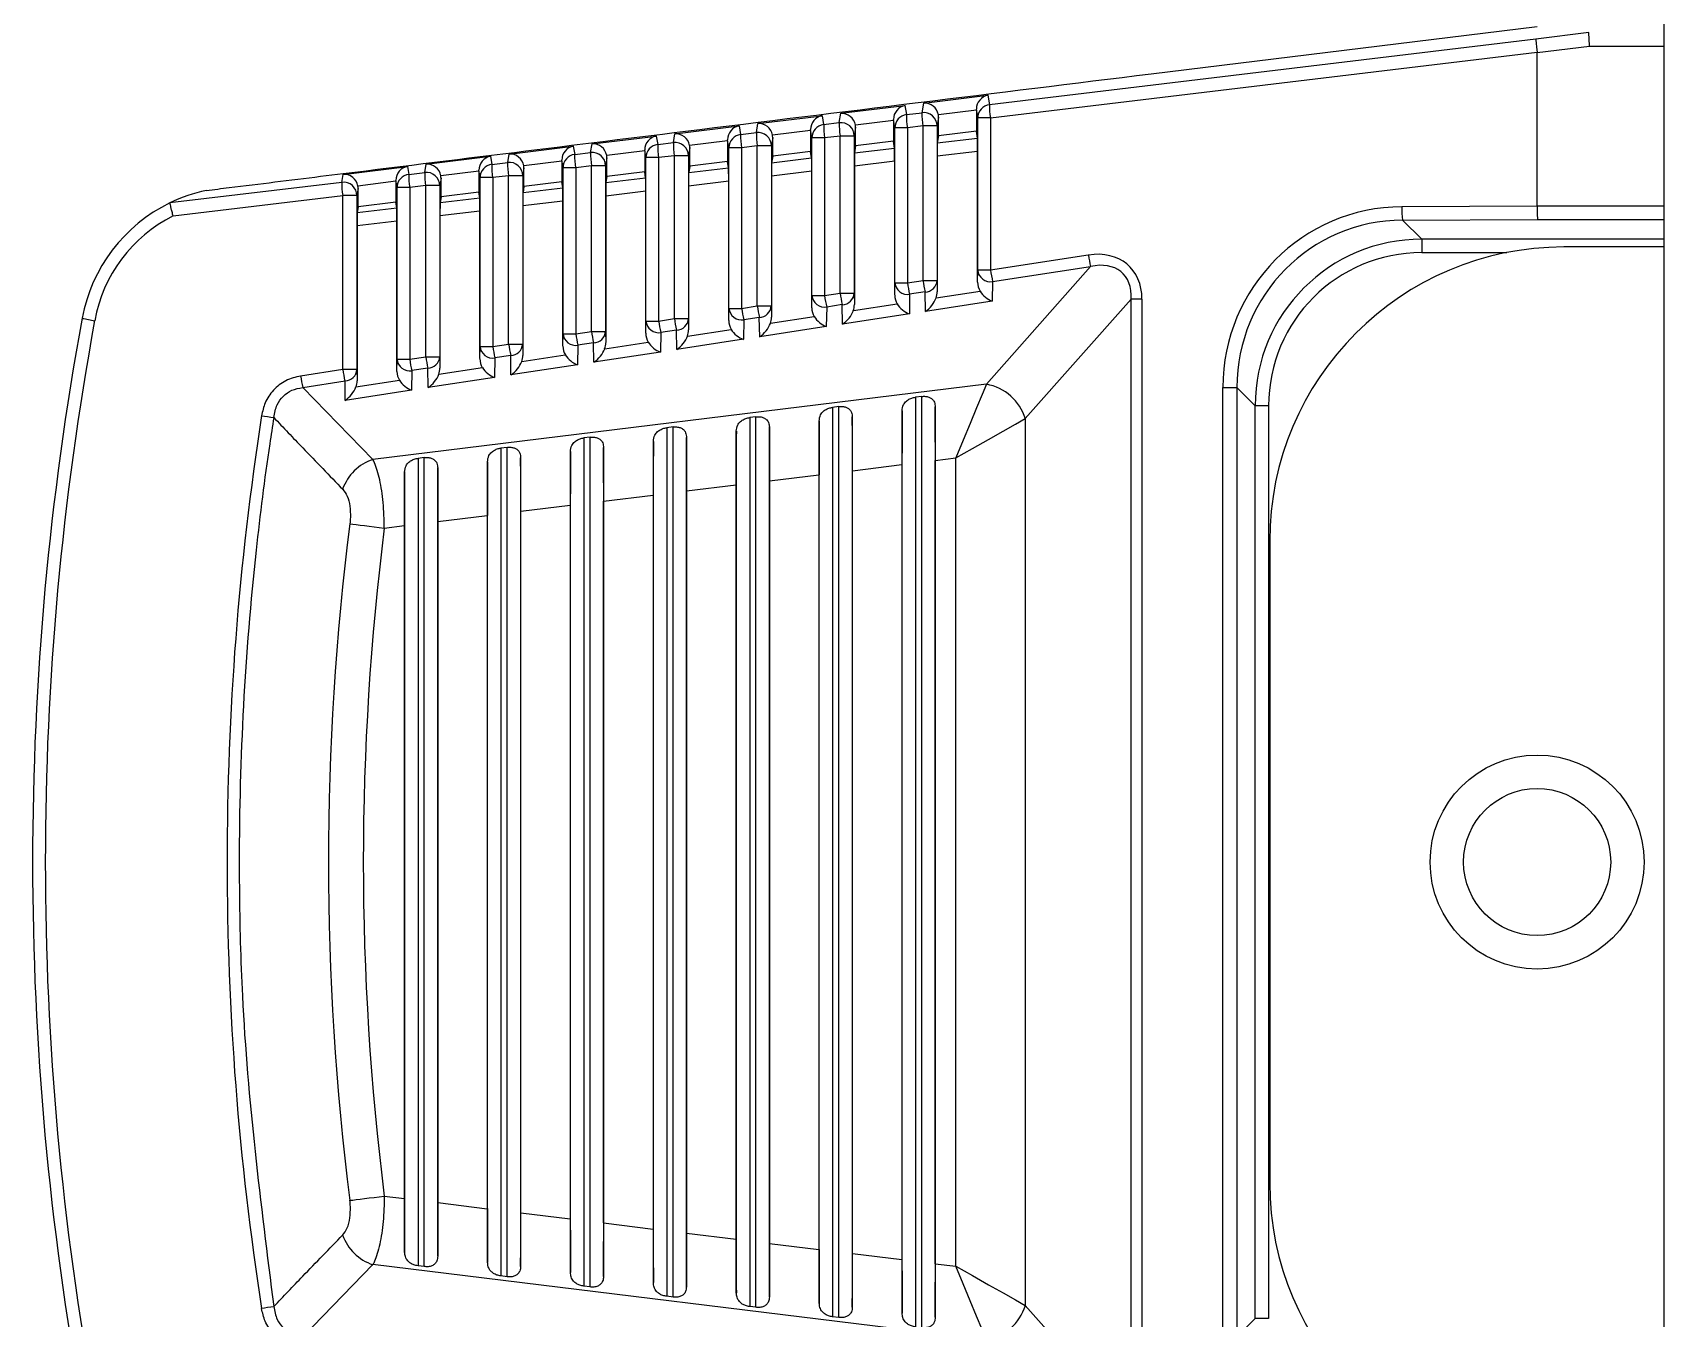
# Model space of a CAD drawing. Extents: x 17.1 to 113.1, y 3.8 to 84.5.
# Drawn here: x 48.875 to 50.095, y 35.565 to 36.527 of the extents above; entities that cross this region are included whole.
import ezdxf

# ---------------------------------------------------------------- set-up
doc = ezdxf.new("R2010")
doc.units = 0
doc.header["$MEASUREMENT"] = 0
doc.layers.add('OBJECT', color=7, linetype='CONTINUOUS')

msp = doc.modelspace()

# ---------------------------------------------------------------- linework, layer by layer
at = {"layer": 'OBJECT'}
for p, q in [((50.0948, 33.7065), (50.0948, 38.1065)), ((49.7111, 36.496), (49.9996, 36.5315)), ((49.9988, 36.522), (49.5902, 36.4729)), ((50.0383, 36.5268), (49.9988, 36.522)), ((49.5909, 36.463), (49.9997, 36.5121)), ((49.9997, 36.512), (50.0389, 36.5168)), ((49.9997, 36.397), (49.9997, 36.512)), ((50.0389, 36.5168), (50.0948, 36.5168)), ((49.479, 36.4665), (49.527, 36.4724)), ((49.527, 36.4724), (49.5282, 36.4655)), ((49.5398, 36.4669), (49.541, 36.4741)), ((49.541, 36.4741), (49.589, 36.48)), ((49.5804, 36.4688), (49.552, 36.4654)), ((49.5815, 36.463), (49.5804, 36.4695)), ((49.5804, 36.4688), (49.5804, 36.4532)), ((49.589, 36.48), (49.5902, 36.4729)), ((49.355, 36.4512), (49.403, 36.4571)), ((49.403, 36.4571), (49.4041, 36.4506)), ((49.4159, 36.452), (49.417, 36.4588)), ((49.417, 36.4588), (49.465, 36.4647)), ((49.465, 36.4647), (49.4662, 36.4581)), ((49.4662, 36.4581), (49.4778, 36.4595)), ((49.4778, 36.4595), (49.479, 36.4665)), ((49.5184, 36.4612), (49.49, 36.4577)), ((49.5194, 36.4556), (49.5184, 36.4619)), ((49.5184, 36.4612), (49.5184, 36.4456)), ((49.5282, 36.4655), (49.5398, 36.4669)), ((49.5405, 36.457), (49.5289, 36.4556)), ((49.551, 36.457), (49.5405, 36.457)), ((49.5405, 36.3415), (49.5405, 36.457)), ((49.5521, 36.4636), (49.551, 36.457)), ((49.551, 36.457), (49.551, 36.3415)), ((49.5521, 36.4497), (49.5521, 36.4636)), ((49.5815, 36.3492), (49.5815, 36.463)), ((49.5909, 36.463), (49.5815, 36.463)), ((49.5909, 36.463), (49.5909, 36.3492)), ((49.293, 36.4436), (49.341, 36.4495)), ((49.341, 36.4495), (49.3421, 36.4432)), ((49.3421, 36.4432), (49.3539, 36.4446)), ((49.3539, 36.4446), (49.355, 36.4512)), ((49.3944, 36.446), (49.366, 36.4425)), ((49.3954, 36.4407), (49.3944, 36.4467)), ((49.3944, 36.446), (49.3944, 36.4304)), ((49.4041, 36.4506), (49.4159, 36.452)), ((49.4281, 36.4484), (49.4271, 36.4421)), ((49.4564, 36.4536), (49.428, 36.4501)), ((49.4281, 36.4345), (49.4281, 36.4484)), ((49.4574, 36.4481), (49.4564, 36.4543)), ((49.4564, 36.4536), (49.4564, 36.438)), ((49.4669, 36.4481), (49.4574, 36.4481)), ((49.4574, 36.3302), (49.4574, 36.4481)), ((49.4785, 36.4495), (49.4669, 36.4481)), ((49.4669, 36.4481), (49.4669, 36.3302)), ((49.4891, 36.4495), (49.4785, 36.4495)), ((49.4785, 36.332), (49.4785, 36.4495)), ((49.4901, 36.456), (49.4891, 36.4495)), ((49.4891, 36.4495), (49.4891, 36.332)), ((49.4901, 36.4421), (49.4901, 36.456)), ((49.5184, 36.4456), (49.4901, 36.4421)), ((49.5192, 36.4405), (49.5184, 36.4456)), ((49.5289, 36.4556), (49.5194, 36.4556)), ((49.5194, 36.3397), (49.5194, 36.4556)), ((49.5289, 36.4556), (49.5289, 36.3397)), ((49.5521, 36.4497), (49.5512, 36.4444)), ((49.5512, 36.4444), (49.5812, 36.448)), ((49.5804, 36.4532), (49.5521, 36.4497)), ((49.5812, 36.448), (49.5804, 36.4532)), ((49.169, 36.4284), (49.217, 36.4343)), ((49.217, 36.4343), (49.2181, 36.4283)), ((49.23, 36.4297), (49.231, 36.436)), ((49.231, 36.436), (49.279, 36.4419)), ((49.279, 36.4419), (49.2801, 36.4357)), ((49.2801, 36.4357), (49.2919, 36.4371)), ((49.2919, 36.4371), (49.293, 36.4436)), ((49.3041, 36.4332), (49.3031, 36.4272)), ((49.3324, 36.4384), (49.304, 36.4349)), ((49.3041, 36.4193), (49.3041, 36.4332)), ((49.3333, 36.4333), (49.3324, 36.4391)), ((49.3324, 36.4384), (49.3324, 36.4228)), ((49.3428, 36.4333), (49.3333, 36.4333)), ((49.3333, 36.3111), (49.3333, 36.4333)), ((49.3546, 36.4347), (49.3428, 36.4333)), ((49.3428, 36.4333), (49.3428, 36.3111)), ((49.3651, 36.4347), (49.3546, 36.4347)), ((49.3546, 36.3129), (49.3546, 36.4347)), ((49.3661, 36.4408), (49.3651, 36.4347)), ((49.3651, 36.4347), (49.3651, 36.3129)), ((49.3661, 36.4269), (49.3661, 36.4408)), ((49.4048, 36.4407), (49.3954, 36.4407)), ((49.3954, 36.3206), (49.3954, 36.4407)), ((49.4166, 36.4421), (49.4048, 36.4407)), ((49.4048, 36.4407), (49.4048, 36.3206)), ((49.4271, 36.4421), (49.4166, 36.4421)), ((49.4166, 36.3224), (49.4166, 36.4421)), ((49.4271, 36.4421), (49.4271, 36.3224)), ((49.4281, 36.4345), (49.4273, 36.4295)), ((49.4273, 36.4295), (49.4572, 36.4331)), ((49.4564, 36.438), (49.4281, 36.4345)), ((49.4572, 36.4331), (49.4564, 36.438)), ((49.4901, 36.4421), (49.4893, 36.437)), ((49.4893, 36.437), (49.5192, 36.4405)), ((49.5813, 36.438), (49.5512, 36.4344)), ((49.5512, 36.4344), (49.5512, 36.333)), ((49.5813, 36.3401), (49.5813, 36.438)), ((49.106, 36.4148), (49.107, 36.4208)), ((49.107, 36.4208), (49.155, 36.4267)), ((49.155, 36.4267), (49.156, 36.4208)), ((49.156, 36.4208), (49.168, 36.4223)), ((49.168, 36.4223), (49.169, 36.4284)), ((49.2084, 36.4232), (49.18, 36.4197)), ((49.2093, 36.4184), (49.2084, 36.4239)), ((49.2084, 36.4232), (49.2084, 36.4075)), ((49.2181, 36.4283), (49.23, 36.4297)), ((49.2421, 36.4256), (49.2412, 36.4198)), ((49.2704, 36.4308), (49.242, 36.4273)), ((49.2421, 36.4117), (49.2421, 36.4256)), ((49.2713, 36.4258), (49.2704, 36.4315)), ((49.2704, 36.4308), (49.2704, 36.4152)), ((49.2808, 36.4258), (49.2713, 36.4258)), ((49.2713, 36.3016), (49.2713, 36.4258)), ((49.2926, 36.4272), (49.2808, 36.4258)), ((49.2808, 36.4258), (49.2808, 36.3016)), ((49.3031, 36.4272), (49.2926, 36.4272)), ((49.2926, 36.3034), (49.2926, 36.4272)), ((49.3031, 36.4272), (49.3031, 36.3034)), ((49.3324, 36.4228), (49.3041, 36.4193)), ((49.3331, 36.4182), (49.3324, 36.4228)), ((49.3661, 36.4269), (49.3653, 36.4221)), ((49.3653, 36.4221), (49.3951, 36.4257)), ((49.3944, 36.4304), (49.3661, 36.4269)), ((49.3951, 36.4257), (49.3944, 36.4304)), ((49.4573, 36.4231), (49.4272, 36.4195)), ((49.4573, 36.3211), (49.4573, 36.4231)), ((49.5193, 36.4306), (49.4892, 36.427)), ((49.4892, 36.427), (49.4892, 36.3235)), ((49.5193, 36.3306), (49.5193, 36.4306)), ((49.106, 36.4148), (48.9773, 36.3994)), ((49.1181, 36.4103), (49.1172, 36.4049)), ((49.1464, 36.4156), (49.118, 36.4121)), ((49.1181, 36.3965), (49.1181, 36.4103)), ((49.1473, 36.4109), (49.1464, 36.4163)), ((49.1464, 36.4156), (49.1464, 36.3999)), ((49.1567, 36.4109), (49.1473, 36.4109)), ((49.1473, 36.2826), (49.1473, 36.4109)), ((49.1687, 36.4124), (49.1567, 36.4109)), ((49.1567, 36.4109), (49.1567, 36.2826)), ((49.1792, 36.4124), (49.1687, 36.4124)), ((49.1687, 36.2844), (49.1687, 36.4124)), ((49.1801, 36.4179), (49.1792, 36.4124)), ((49.1792, 36.4124), (49.1792, 36.2844)), ((49.1801, 36.4041), (49.1801, 36.4179)), ((49.2188, 36.4184), (49.2093, 36.4184)), ((49.2093, 36.2921), (49.2093, 36.4184)), ((49.2306, 36.4198), (49.2188, 36.4184)), ((49.2188, 36.4184), (49.2188, 36.2921)), ((49.2412, 36.4198), (49.2306, 36.4198)), ((49.2306, 36.2939), (49.2306, 36.4198)), ((49.2412, 36.4198), (49.2412, 36.2939)), ((49.2421, 36.4117), (49.2414, 36.4072)), ((49.2414, 36.4072), (49.2711, 36.4108)), ((49.2704, 36.4152), (49.2421, 36.4117)), ((49.2711, 36.4108), (49.2704, 36.4152)), ((49.3041, 36.4193), (49.3033, 36.4146)), ((49.3033, 36.4146), (49.3331, 36.4182)), ((49.3332, 36.4082), (49.3033, 36.4046)), ((49.3332, 36.302), (49.3332, 36.4082)), ((49.3952, 36.4157), (49.3652, 36.4121)), ((49.3652, 36.4121), (49.3652, 36.3045)), ((49.3952, 36.3115), (49.3952, 36.4157)), ((49.4272, 36.4195), (49.4272, 36.314)), ((48.9773, 36.3994), (48.9774, 36.3994)), ((48.9797, 36.3897), (49.1067, 36.4049)), ((49.1067, 36.2749), (49.1067, 36.4049)), ((49.1172, 36.4049), (49.1067, 36.4049)), ((49.1172, 36.4049), (49.1172, 36.2749)), ((49.1181, 36.3965), (49.1174, 36.3923)), ((49.1174, 36.3923), (49.147, 36.3959)), ((49.1464, 36.3999), (49.1181, 36.3965)), ((49.147, 36.3959), (49.1464, 36.3999)), ((49.1801, 36.4041), (49.1794, 36.3998)), ((49.1794, 36.3998), (49.2091, 36.4033)), ((49.2084, 36.4075), (49.1801, 36.4041)), ((49.2091, 36.4033), (49.2084, 36.4075)), ((49.2712, 36.4008), (49.2413, 36.3972)), ((49.2413, 36.3972), (49.2413, 36.2854)), ((49.2712, 36.2925), (49.2712, 36.4008)), ((49.3033, 36.4046), (49.3033, 36.295)), ((49.9997, 36.397), (49.8986, 36.3966)), ((49.9997, 36.397), (49.9997, 36.397)), ((50.0948, 36.397), (49.9997, 36.397)), ((49.1471, 36.3859), (49.1174, 36.3823)), ((49.1471, 36.2734), (49.1471, 36.3859)), ((49.2091, 36.3933), (49.1793, 36.3898)), ((49.1793, 36.3898), (49.1793, 36.2759)), ((49.2091, 36.283), (49.2091, 36.3933)), ((49.8991, 36.3866), (50, 36.3871)), ((49.9135, 36.3723), (49.8991, 36.3866)), ((50, 36.3871), (50.0948, 36.3871)), ((49.1174, 36.3823), (49.1174, 36.2664)), ((50.0948, 36.3723), (49.9135, 36.3723)), ((49.9135, 36.3723), (49.9135, 36.3623)), ((49.6641, 36.3604), (49.5909, 36.3492)), ((49.9135, 36.3623), (49.9771, 36.3623)), ((50.0948, 36.3665), (50.0197, 36.3665)), ((49.5813, 36.3401), (49.5815, 36.3492)), ((49.5909, 36.3492), (49.5815, 36.3492)), ((49.6657, 36.3519), (49.5879, 36.2639)), ((49.5925, 36.3406), (49.6657, 36.3519)), ((49.5193, 36.3306), (49.5194, 36.3397)), ((49.5194, 36.3397), (49.5289, 36.3397)), ((49.5289, 36.3397), (49.5405, 36.3415)), ((49.5405, 36.3415), (49.551, 36.3415)), ((49.551, 36.3415), (49.5512, 36.333)), ((49.5925, 36.3406), (49.5923, 36.326)), ((49.4048, 36.3206), (49.4166, 36.3224)), ((49.4166, 36.3224), (49.4271, 36.3224)), ((49.4271, 36.3224), (49.4272, 36.314)), ((49.4573, 36.3211), (49.4574, 36.3302)), ((49.4574, 36.3302), (49.4669, 36.3302)), ((49.4669, 36.3302), (49.4785, 36.332)), ((49.4801, 36.3234), (49.4685, 36.3216)), ((49.4785, 36.332), (49.4891, 36.332)), ((49.4803, 36.3088), (49.4801, 36.3234)), ((49.4884, 36.3189), (49.5211, 36.3239)), ((49.4891, 36.332), (49.4892, 36.3235)), ((49.5305, 36.3311), (49.5303, 36.3165)), ((49.5421, 36.3329), (49.5305, 36.3311)), ((49.5423, 36.3183), (49.5421, 36.3329)), ((49.5923, 36.326), (49.5423, 36.3183)), ((49.5503, 36.3284), (49.5832, 36.3335)), ((49.617, 36.2381), (49.6961, 36.3274)), ((49.7042, 36.3274), (49.6961, 36.3274)), ((49.6961, 35.4855), (49.6961, 36.3274)), ((49.7042, 36.3274), (49.7042, 35.4855)), ((49.3332, 36.302), (49.3333, 36.3111)), ((49.3333, 36.3111), (49.3428, 36.3111)), ((49.3428, 36.3111), (49.3546, 36.3129)), ((49.3546, 36.3129), (49.3651, 36.3129)), ((49.3651, 36.3129), (49.3652, 36.3045)), ((49.3952, 36.3115), (49.3954, 36.3206)), ((49.3954, 36.3206), (49.4048, 36.3206)), ((49.4064, 36.312), (49.4062, 36.2975)), ((49.4181, 36.3138), (49.4064, 36.312)), ((49.4184, 36.2993), (49.4181, 36.3138)), ((49.4264, 36.3094), (49.4591, 36.3144)), ((49.4685, 36.3216), (49.4682, 36.307)), ((49.5303, 36.3165), (49.4803, 36.3088)), ((49.2712, 36.2925), (49.2713, 36.3016)), ((49.2713, 36.3016), (49.2808, 36.3016)), ((49.2808, 36.3016), (49.2926, 36.3034)), ((49.2926, 36.3034), (49.3031, 36.3034)), ((49.3031, 36.3034), (49.3033, 36.295)), ((49.3444, 36.3025), (49.3442, 36.2879)), ((49.3562, 36.3043), (49.3444, 36.3025)), ((49.3564, 36.2898), (49.3562, 36.3043)), ((49.3644, 36.2999), (49.3971, 36.3049)), ((49.4682, 36.307), (49.4184, 36.2993)), ((49.2091, 36.283), (49.2093, 36.2921)), ((49.2093, 36.2921), (49.2188, 36.2921)), ((49.2188, 36.2921), (49.2306, 36.2939)), ((49.2306, 36.2939), (49.2412, 36.2939)), ((49.2405, 36.2809), (49.273, 36.2858)), ((49.2412, 36.2939), (49.2413, 36.2854)), ((49.2824, 36.293), (49.2821, 36.2784)), ((49.2942, 36.2948), (49.2824, 36.293)), ((49.2944, 36.2803), (49.2942, 36.2948)), ((49.3442, 36.2879), (49.2944, 36.2803)), ((49.3025, 36.2904), (49.3351, 36.2954)), ((49.4062, 36.2975), (49.3564, 36.2898)), ((49.1067, 36.2749), (49.0751, 36.27)), ((49.1172, 36.2749), (49.1067, 36.2749)), ((49.1172, 36.2749), (49.1174, 36.2664)), ((49.1471, 36.2734), (49.1473, 36.2826)), ((49.1473, 36.2826), (49.1567, 36.2826)), ((49.1567, 36.2826), (49.1687, 36.2844)), ((49.1583, 36.274), (49.1581, 36.2594)), ((49.1703, 36.2758), (49.1583, 36.274)), ((49.1687, 36.2844), (49.1792, 36.2844)), ((49.1705, 36.2613), (49.1703, 36.2758)), ((49.1785, 36.2713), (49.211, 36.2763)), ((49.1792, 36.2844), (49.1793, 36.2759)), ((49.2203, 36.2835), (49.2201, 36.2689)), ((49.2322, 36.2853), (49.2203, 36.2835)), ((49.2324, 36.2708), (49.2322, 36.2853)), ((49.2821, 36.2784), (49.2324, 36.2708)), ((49.0767, 36.2614), (49.1083, 36.2663)), ((49.1291, 36.2076), (49.0767, 36.2614)), ((49.1085, 36.2518), (49.1083, 36.2663)), ((49.1165, 36.2618), (49.149, 36.2668)), ((49.5879, 36.2639), (49.1291, 36.2076)), ((49.2201, 36.2689), (49.1705, 36.2613)), ((49.7647, 35.5515), (49.7647, 36.2615)), ((49.7647, 36.2615), (49.7752, 36.2615)), ((49.7752, 36.2615), (49.7752, 35.5515)), ((49.7752, 36.2615), (49.7889, 36.2478)), ((49.1581, 36.2594), (49.1085, 36.2518)), ((49.5396, 36.2547), (49.5349, 36.2541)), ((49.5349, 36.2541), (49.5349, 35.5588)), ((49.5396, 35.5583), (49.5396, 36.2547)), ((49.4156, 36.2395), (49.4109, 36.2389)), ((49.4109, 36.2389), (49.4109, 35.5741)), ((49.4156, 35.5735), (49.4156, 36.2395)), ((49.4776, 36.2471), (49.4729, 36.2465)), ((49.4729, 36.2465), (49.4729, 35.5664)), ((49.4776, 35.5659), (49.4776, 36.2471)), ((49.4876, 36.2393), (49.4876, 35.5737)), ((49.5249, 35.5691), (49.5249, 36.2439)), ((49.5496, 36.2469), (49.5496, 35.566)), ((49.617, 36.2381), (49.617, 35.5749)), ((49.7889, 35.5652), (49.7889, 36.2478)), ((49.7989, 36.2478), (49.7889, 36.2478)), ((49.7989, 36.2478), (49.7989, 35.5652)), ((49.3536, 36.2319), (49.3489, 36.2313)), ((49.3489, 36.2313), (49.3489, 35.5817)), ((49.3536, 35.5811), (49.3536, 36.2319)), ((49.4009, 35.5843), (49.4009, 36.2287)), ((49.4256, 36.2317), (49.4256, 35.5813)), ((49.4629, 35.5767), (49.4629, 36.2363)), ((49.2296, 36.2166), (49.2249, 36.2161)), ((49.2249, 36.2161), (49.2249, 35.5969)), ((49.2296, 35.5963), (49.2296, 36.2166)), ((49.2769, 35.5995), (49.2769, 36.2134)), ((49.2916, 36.2243), (49.2869, 36.2237)), ((49.2869, 36.2237), (49.2869, 35.5893)), ((49.2916, 35.5887), (49.2916, 36.2243)), ((49.3016, 36.2165), (49.3016, 35.5965)), ((49.3389, 35.5919), (49.3389, 36.221)), ((49.3636, 36.2241), (49.3636, 35.5889)), ((49.1676, 36.209), (49.1629, 36.2084)), ((49.1629, 36.2084), (49.1629, 35.6045)), ((49.1676, 35.6039), (49.1676, 36.209)), ((49.1776, 36.2012), (49.1776, 35.6117)), ((49.2149, 35.6071), (49.2149, 36.2058)), ((49.2396, 36.2089), (49.2396, 35.6041)), ((49.4877, 36.1992), (49.5247, 36.2038)), ((49.5247, 36.2038), (49.5247, 35.6092)), ((49.5497, 36.2068), (49.5651, 36.2087)), ((49.5497, 35.6061), (49.5497, 36.2068)), ((49.5651, 35.6042), (49.5651, 36.2087)), ((49.1529, 35.6148), (49.1529, 36.1982)), ((49.3637, 36.184), (49.4007, 36.1886)), ((49.4007, 36.1886), (49.4007, 35.6244)), ((49.4257, 36.1916), (49.4627, 36.1962)), ((49.4257, 35.6213), (49.4257, 36.1916)), ((49.4627, 36.1962), (49.4627, 35.6168)), ((49.4877, 35.6137), (49.4877, 36.1992)), ((49.3017, 36.1764), (49.3387, 36.1809)), ((49.3017, 35.6366), (49.3017, 36.1764)), ((49.3387, 36.1809), (49.3387, 35.632)), ((49.3637, 35.6289), (49.3637, 36.184)), ((49.1777, 36.1612), (49.2147, 36.1657)), ((49.2147, 36.1657), (49.2147, 35.6472)), ((49.2397, 36.1688), (49.2767, 36.1733)), ((49.2397, 35.6442), (49.2397, 36.1688)), ((49.2767, 36.1733), (49.2767, 35.6396)), ((49.1377, 36.1563), (49.1527, 36.1581)), ((49.1527, 36.1581), (49.1527, 35.6549)), ((49.1777, 35.6518), (49.1777, 36.1612)), ((49.7997, 36.1465), (49.7997, 35.6665)), ((49.1377, 35.6567), (49.1527, 35.6549)), ((49.1777, 35.6518), (49.2147, 35.6472)), ((49.2397, 35.6442), (49.2767, 35.6396)), ((49.3017, 35.6366), (49.3387, 35.632)), ((49.3637, 35.6289), (49.4007, 35.6244)), ((49.4257, 35.6213), (49.4627, 35.6168)), ((49.1291, 35.6054), (49.0767, 35.5515)), ((49.5879, 35.5491), (49.1291, 35.6054)), ((49.1676, 35.6039), (49.1629, 35.6045)), ((49.4877, 35.6137), (49.5247, 35.6092)), ((49.5497, 35.6061), (49.5651, 35.6042)), ((49.2296, 35.5963), (49.2249, 35.5969)), ((49.2916, 35.5887), (49.2869, 35.5893)), ((49.3536, 35.5811), (49.3489, 35.5817)), ((49.4156, 35.5735), (49.4109, 35.5741)), ((49.4776, 35.5659), (49.4729, 35.5664)), ((49.617, 35.5749), (49.6961, 35.4855)), ((49.7752, 35.5515), (49.7889, 35.5652)), ((49.7989, 35.5652), (49.7889, 35.5652))]:
    msp.add_line(p, q, dxfattribs=at)
at = {"layer": 'OBJECT', "flags": 128}
for points in [[(50.0389, 36.5168), (50.0388, 36.5187), (50.0387, 36.5205), (50.0386, 36.5222), (50.0385, 36.5237), (50.0384, 36.525), (50.0383, 36.5259), (50.0383, 36.5265), (50.0383, 36.5268)], [(49.5879, 36.2639), (49.5847, 36.2561), (49.5806, 36.2462), (49.5758, 36.2346), (49.5706, 36.222), (49.5651, 36.2087)], [(49.5651, 36.2087), (49.5776, 36.2158), (49.5895, 36.2225), (49.6004, 36.2287), (49.6097, 36.2339), (49.617, 36.2381)], [(49.1119, 36.1595), (49.1141, 36.1592), (49.1166, 36.1589), (49.1196, 36.1585), (49.1228, 36.1581), (49.1263, 36.1577), (49.13, 36.1572), (49.1338, 36.1567), (49.1377, 36.1563)], [(49.1119, 35.6535), (49.1141, 35.6537), (49.1166, 35.6541), (49.1196, 35.6544), (49.1228, 35.6548), (49.1263, 35.6553), (49.13, 35.6557), (49.1338, 35.6562), (49.1377, 35.6567)], [(49.5879, 35.5491), (49.5847, 35.5569), (49.5806, 35.5668), (49.5758, 35.5783), (49.5706, 35.591), (49.5651, 35.6042)], [(49.5651, 35.6042), (49.5776, 35.5972), (49.5895, 35.5904), (49.6004, 35.5843), (49.6097, 35.579), (49.617, 35.5749)]]:
    msp.add_lwpolyline(points, dxfattribs=at)
at = {"layer": 'OBJECT'}
for radius in [0.08, 0.055]:
    msp.add_circle((49.9997, 35.9065), radius, dxfattribs=at)
for centre, radius, start, end in [((49.5914, 36.463), 0.01, 96.9753, 179.937), ((49.6439, 36.4717), 0.0537, 178.6718, 189.2883), ((49.4674, 36.4481), 0.01, 96.9753, 179.9386), ((49.5199, 36.4568), 0.0537, 178.6717, 189.2881), ((49.4791, 36.4495), 0.01, 0.0784, 96.9889), ((49.5315, 36.4582), 0.0537, 178.6722, 189.2876), ((49.5294, 36.4556), 0.01, 96.979, 179.935), ((49.5819, 36.4643), 0.0538, 178.6788, 189.2844), ((49.541, 36.457), 0.01, 0.0764, 96.9909), ((49.5935, 36.4656), 0.0538, 178.6788, 189.2844), ((49.3551, 36.4347), 0.01, 0.0764, 96.9909), ((49.4076, 36.4433), 0.0538, 178.6794, 189.2838), ((49.4054, 36.4407), 0.01, 96.9763, 179.9377), ((49.4579, 36.4494), 0.0538, 178.6788, 189.2844), ((49.4171, 36.4421), 0.01, 0.0769, 96.9904), ((49.4696, 36.4508), 0.0537, 178.6717, 189.2881), ((49.2813, 36.4258), 0.01, 96.9763, 179.9377), ((49.3338, 36.4345), 0.0538, 178.6788, 189.2844), ((49.2931, 36.4272), 0.01, 0.0792, 96.988), ((49.3456, 36.4359), 0.0537, 178.6717, 189.2881), ((49.3433, 36.4332), 0.01, 96.9753, 179.9386), ((49.3958, 36.4419), 0.0537, 178.6717, 189.2881), ((49.1572, 36.4109), 0.01, 96.9763, 179.9377), ((49.2098, 36.4196), 0.0538, 178.6794, 189.2838), ((49.1692, 36.4123), 0.01, 0.0769, 96.9904), ((49.2216, 36.421), 0.0537, 178.6691, 189.2941), ((49.2193, 36.4184), 0.01, 96.9753, 179.9386), ((49.2717, 36.427), 0.0537, 178.6717, 189.2881), ((49.2836, 36.4285), 0.0537, 178.6722, 189.2876), ((49.2312, 36.4198), 0.01, 0.0784, 96.9889), ((49.0298, 36.2915), 0.12, 102.1071, 115.9218), ((49.1072, 36.4049), 0.01, 0.0764, 96.9909), ((49.1597, 36.4136), 0.0538, 178.6788, 189.2844), ((49.0298, 36.2915), 0.12, 115.9218, 169.5863), ((49.9564, 36.3946), 0.0579, 178.0846, 187.9764), ((49.0293, 36.2915), 0.11, 116.7863, 169.5863), ((49.7768, 36.3767), 0.1138, 188.2329, 192.6341), ((50.0197, 36.1465), 0.22, 90, 180), ((49.591, 36.3501), 0.0096, 185.3139, 278.9529), ((49.7034, 36.3655), 0.1136, 188.2288, 192.6382), ((49.529, 36.3406), 0.0096, 185.3137, 278.9532), ((49.6412, 36.3559), 0.1135, 188.2252, 192.638), ((49.6526, 36.3577), 0.1133, 188.2233, 192.6437), ((49.5418, 36.3421), 0.00928, 271.9176, 355.8079), ((49.5292, 36.3387), 0.1138, 188.2329, 192.6341), ((49.4178, 36.3231), 0.00928, 271.9157, 355.808), ((49.467, 36.3311), 0.0096, 185.3139, 278.9529), ((49.5793, 36.3464), 0.1136, 188.2288, 192.6382), ((49.5907, 36.3482), 0.1134, 188.2244, 192.6426), ((49.4798, 36.3326), 0.00928, 271.9159, 355.8078), ((51.1247, 35.9065), 2.25, 169.5863, 190.4137), ((51.1242, 35.9065), 2.24, 169.5863, 190.4137), ((48.9631, 36.5523), 0.2446, 257.9, 260.1212), ((49.3429, 36.312), 0.0096, 185.3147, 278.9522), ((49.4551, 36.3274), 0.1135, 188.2262, 192.6408), ((49.4669, 36.3292), 0.1135, 188.2258, 192.6381), ((49.3559, 36.3136), 0.00928, 271.9139, 355.8078), ((49.4049, 36.3215), 0.0096, 185.3155, 278.9513), ((49.5172, 36.3369), 0.1135, 188.2259, 192.6373), ((49.2809, 36.3025), 0.0096, 185.3155, 278.9513), ((49.3932, 36.3178), 0.1135, 188.2259, 192.6373), ((49.4047, 36.3196), 0.1133, 188.2227, 192.6443), ((49.2939, 36.3041), 0.00928, 271.9196, 355.804), ((49.2188, 36.293), 0.0096, 185.3131, 278.9557), ((49.331, 36.3083), 0.1134, 188.2255, 192.6422), ((49.3431, 36.3102), 0.1136, 188.2288, 192.6382), ((49.2319, 36.2946), 0.00928, 271.9177, 355.806), ((49.2191, 36.2911), 0.1136, 188.2265, 192.6367), ((49.108, 36.2756), 0.00928, 271.9177, 355.806), ((49.1568, 36.2834), 0.0096, 185.3155, 278.9513), ((49.2691, 36.2988), 0.1136, 188.2265, 192.6367), ((49.281, 36.3006), 0.1135, 188.2259, 192.6373), ((49.1699, 36.2851), 0.00928, 271.9138, 355.8099), ((49.1875, 36.2863), 0.1136, 188.2265, 192.6367), ((49.5813, 36.227), 0.0374, 17.1846, 79.8152), ((49.1624, 36.9796), 0.7484, 261.0457, 261.7486), ((49.1405, 36.1734), 0.036, 108.4595, 160.674), ((51.1247, 35.9065), 2.0287, 172.8353, 187.1647), ((51.1247, 35.9065), 2.0027, 172.8353, 187.1647), ((50.0197, 35.6665), 0.22, 180, 270), ((49.1405, 35.6395), 0.036, 199.3265, 251.54), ((49.1624, 34.8333), 0.7484, 98.2514, 98.9543), ((49.5813, 35.5859), 0.0374, 280.1848, 342.8154)]:
    msp.add_arc(centre, radius, start, end, dxfattribs=at)
for centre, major_axis, ratio, start_param, end_param in [((50, 36.5121), (-0.00121, 0.00993), 0.026195, 0.052396, 1.564478), ((49.8103, 36.4888), (0.1894, 0.0233), 0.052407, 6.276733, 6.283087), ((49.5283, 36.4624), (0.00613, 0.00821), 0.948914, 0.789132, 2.237468), ((49.5422, 36.4642), (-0.00707, 0.00734), 0.946913, 4.094356, 5.612792), ((49.5903, 36.4701), (0.00613, 0.00821), 0.948914, 0.789132, 2.237468), ((49.5803, 36.4688), (0, 0.0101), 0.008662, 4.713453, 4.783553), ((49.4043, 36.4472), (0.00613, 0.00821), 0.948914, 0.789132, 2.237468), ((49.4182, 36.4489), (-0.00707, 0.00734), 0.946913, 4.094356, 5.612792), ((49.4663, 36.4548), (0.00613, 0.00821), 0.948914, 0.789132, 2.237468), ((49.4802, 36.4565), (-0.00707, 0.00734), 0.946913, 4.094356, 5.612792), ((49.4801, 36.456), (0.0016, 0.00989), 0.998514, 4.873219, 5.047119), ((49.5183, 36.4612), (0, 0.0101), 0.008662, 4.713453, 4.783553), ((49.5421, 36.4636), (0.0016, 0.00989), 0.998514, 4.873219, 5.047119), ((49.3423, 36.4396), (0.00613, 0.00821), 0.948914, 0.789132, 2.237468), ((49.3562, 36.4413), (-0.00707, 0.00734), 0.946913, 4.094356, 5.612792), ((49.3943, 36.446), (0, 0.0101), 0.008662, 4.713453, 4.783553), ((49.4181, 36.4484), (0.0016, 0.00989), 0.998514, 4.873219, 5.047119), ((49.4563, 36.4536), (0, 0.0101), 0.008662, 4.713453, 4.783553), ((49.5512, 36.4343), (0, 0.0101), 0.008673, 0.053472, 1.565554), ((49.5812, 36.4379), (0, 0.0101), 0.00868, 4.719713, 6.231796), ((49.2183, 36.4244), (0.00613, 0.00821), 0.948914, 0.789132, 2.237468), ((49.2322, 36.4261), (-0.00707, 0.00734), 0.946913, 4.094356, 5.612792), ((49.2803, 36.432), (0.00613, 0.00821), 0.948914, 0.789132, 2.237468), ((49.2942, 36.4337), (-0.00707, 0.00734), 0.946913, 4.094356, 5.612792), ((49.2941, 36.4332), (0.0016, 0.00989), 0.998514, 4.873219, 5.047119), ((49.3323, 36.4384), (0, 0.0101), 0.008662, 4.713453, 4.783553), ((49.3561, 36.4408), (0.0016, 0.00989), 0.998514, 4.873219, 5.047119), ((49.4572, 36.423), (0, 0.0101), 0.00868, 4.719713, 6.231796), ((49.4893, 36.4269), (0, 0.0101), 0.008673, 0.053472, 1.565554), ((49.5192, 36.4305), (0, 0.0101), 0.00868, 4.719713, 6.231796), ((49.1082, 36.4109), (-0.00707, 0.00734), 0.946913, 4.094356, 5.612792), ((49.1563, 36.4168), (0.00613, 0.00821), 0.948914, 0.789132, 2.237468), ((49.1702, 36.4185), (-0.00707, 0.00734), 0.946913, 4.094356, 5.612792), ((49.2083, 36.4232), (0, 0.0101), 0.008662, 4.713453, 4.783553), ((49.2321, 36.4256), (0.0016, 0.00989), 0.998514, 4.873219, 5.047119), ((49.2703, 36.4308), (0, 0.0101), 0.008662, 4.713453, 4.783553), ((49.3653, 36.412), (0, 0.0101), 0.008673, 0.053472, 1.565554), ((49.3951, 36.4156), (0, 0.0101), 0.00868, 4.719713, 6.231796), ((49.4273, 36.4195), (0, 0.0101), 0.008673, 0.053472, 1.565554), ((49.1081, 36.4103), (0.0016, 0.00989), 0.998514, 4.873219, 5.047119), ((49.1463, 36.4155), (0, 0.0101), 0.008662, 4.713453, 4.783553), ((49.1701, 36.4179), (0.0016, 0.00989), 0.998514, 4.873219, 5.047119), ((49.2711, 36.4007), (0, 0.0101), 0.00868, 4.719713, 6.231796), ((49.3034, 36.4046), (0, 0.0101), 0.008673, 0.053472, 1.565554), ((49.3331, 36.4082), (0, 0.0101), 0.00868, 4.719713, 6.231796), ((49.147, 36.3858), (0, 0.0101), 0.00868, 4.719713, 6.231796), ((49.1794, 36.3897), (0, 0.0101), 0.008673, 0.053472, 1.565554), ((49.2091, 36.3933), (0, 0.0101), 0.00868, 4.719713, 6.231796), ((49.2414, 36.3972), (0, 0.0101), 0.008673, 0.053472, 1.565554), ((49.8996, 36.2611), (-0.0387, 0.1299), 0.994537, 5.999728, 7.562929), ((50, 36.397), (-0.00002, 0.01), 0.026383, 1.570735, 3.054265), ((49.1174, 36.3823), (0, 0.0101), 0.008673, 0.053472, 1.565554), ((49.9001, 36.2611), (-0.0407, 0.1188), 0.993756, 5.959345, 7.522545), ((49.9143, 36.2469), (0.089, -0.089), 0.993631, 2.359993, 3.923193), ((49.6566, 36.3128), (0.0379, 0.0395), 0.729911, 5.63306, 7.044586), ((49.9143, 36.2469), (-0.0819, 0.0819), 0.992433, 5.501585, 7.064785), ((49.6571, 36.3128), (0.0324, 0.0343), 0.634863, 5.627906, 7.039432), ((49.5913, 36.3405), (0.0012, 0.0115), 0.861198, 1.691488, 2.30922), ((49.4792, 36.3232), (0.0009, 0.0115), 0.862782, 4.392937, 4.799198), ((49.5293, 36.3309), (0.0012, 0.0115), 0.861198, 1.691488, 2.30922), ((49.5292, 36.3251), (0.00883, -0.00769), 0.591833, 4.240523, 5.294934), ((49.5412, 36.3269), (0.00828, 0.00979), 0.557988, 4.235556, 5.289967), ((49.5412, 36.3328), (0.0009, 0.0115), 0.862782, 4.392937, 4.799198), ((49.5912, 36.3346), (0.00883, -0.00769), 0.591833, 4.240523, 5.294934), ((49.4052, 36.3119), (0.0012, 0.0115), 0.861198, 1.691488, 2.30922), ((49.4172, 36.3137), (0.0009, 0.0115), 0.862782, 4.392937, 4.799198), ((49.4673, 36.3214), (0.0012, 0.0115), 0.861198, 1.691488, 2.30922), ((49.4672, 36.3156), (0.00883, -0.00769), 0.591833, 4.240523, 5.294934), ((49.4793, 36.3174), (0.00828, 0.00979), 0.557988, 4.235556, 5.289967), ((49.3432, 36.3024), (0.0012, 0.0115), 0.861198, 1.691488, 2.30922), ((49.3553, 36.2984), (0.00828, 0.00979), 0.557988, 4.235556, 5.289967), ((49.3552, 36.3042), (0.0009, 0.0115), 0.862782, 4.392937, 4.799198), ((49.4051, 36.306), (0.00883, -0.00769), 0.591833, 4.240523, 5.294934), ((49.4173, 36.3079), (0.00828, 0.00979), 0.557988, 4.235556, 5.289967), ((49.2812, 36.2928), (0.0012, 0.0115), 0.861198, 1.691488, 2.30922), ((49.2811, 36.287), (0.00883, -0.00769), 0.591833, 4.240523, 5.294934), ((49.2934, 36.2889), (0.00828, 0.00979), 0.557988, 4.235556, 5.289967), ((49.2933, 36.2947), (0.0009, 0.0115), 0.862782, 4.392937, 4.799198), ((49.3431, 36.2965), (0.00883, -0.00769), 0.591833, 4.240523, 5.294934), ((49.1693, 36.2757), (0.0009, 0.0115), 0.862782, 4.392937, 4.799198), ((49.2191, 36.2833), (0.0012, 0.0115), 0.861198, 1.691488, 2.30922), ((49.2191, 36.2775), (0.00883, -0.00769), 0.591833, 4.240523, 5.294934), ((49.2314, 36.2794), (0.00828, 0.00979), 0.557988, 4.235556, 5.289967), ((49.2313, 36.2852), (0.0009, 0.0115), 0.862782, 4.392937, 4.799198), ((49.1074, 36.2604), (0.00828, 0.00979), 0.557988, 4.235556, 5.289967), ((49.1074, 36.2662), (0.0009, 0.0115), 0.862782, 4.392937, 4.799198), ((49.1571, 36.2738), (0.0012, 0.0115), 0.861198, 1.691488, 2.30922), ((49.157, 36.268), (0.00883, -0.00769), 0.591833, 4.240523, 5.294934), ((49.1694, 36.2699), (0.00828, 0.00979), 0.557988, 4.235556, 5.289967), ((51.1904, 35.9065), (2.1703, 0), 0.999535, 2.987078, 3.296107), ((49.4872, 36.1992), (0, 0.0605), 0.008662, 4.713453, 5.438383), ((49.5253, 36.2038), (0, 0.0605), 0.008662, 0.84693, 1.57186), ((49.5492, 36.2068), (0, 0.0605), 0.008662, 4.713453, 5.438383), ((49.4013, 36.1886), (0, 0.0605), 0.008662, 0.84693, 1.57186), ((49.4252, 36.1916), (0, 0.0605), 0.008662, 4.713453, 5.438383), ((49.4633, 36.1962), (0, 0.0605), 0.008662, 0.84693, 1.57186), ((49.2773, 36.1734), (0, 0.0605), 0.008662, 0.84693, 1.57186), ((49.3012, 36.1763), (0, 0.0605), 0.008662, 4.713453, 5.438383), ((49.3393, 36.181), (0, 0.0605), 0.008662, 0.84693, 1.57186), ((49.3632, 36.1839), (0, 0.0605), 0.008662, 4.713453, 5.438383), ((49.1772, 36.1611), (0, 0.0605), 0.008662, 4.713453, 5.438383), ((49.2153, 36.1658), (0, 0.0605), 0.008662, 0.84693, 1.57186), ((49.2392, 36.1687), (0, 0.0605), 0.008662, 4.713453, 5.438383), ((49.1533, 36.1582), (0, 0.0605), 0.008662, 0.84693, 1.57186), ((49.1533, 35.6548), (0, 0.0605), 0.008662, 1.569733, 2.294663), ((49.1772, 35.6518), (0, 0.0605), 0.008662, 3.986395, 4.711325), ((49.2153, 35.6472), (0, 0.0605), 0.008662, 1.569733, 2.294663), ((49.2392, 35.6442), (0, 0.0605), 0.008662, 3.986395, 4.711325), ((49.2773, 35.6396), (0, 0.0605), 0.008662, 1.569733, 2.294663), ((49.3012, 35.6366), (0, 0.0605), 0.008662, 3.986395, 4.711325), ((49.3393, 35.632), (0, 0.0605), 0.008662, 1.569733, 2.294663), ((49.3632, 35.629), (0, 0.0605), 0.008662, 3.986395, 4.711325), ((49.4013, 35.6243), (0, 0.0605), 0.008662, 1.569733, 2.294663), ((49.4252, 35.6214), (0, 0.0605), 0.008662, 3.986395, 4.711325), ((49.4633, 35.6167), (0, 0.0605), 0.008662, 1.569733, 2.294663), ((49.4872, 35.6138), (0, 0.0605), 0.008662, 3.986395, 4.711325), ((49.5253, 35.6091), (0, 0.0605), 0.008662, 1.569733, 2.294663), ((49.5492, 35.6062), (0, 0.0605), 0.008662, 3.986395, 4.711325)]:
    msp.add_ellipse(centre, major_axis=major_axis, ratio=ratio, start_param=start_param, end_param=end_param, dxfattribs=at)
for points, knots in [([(49.0046, 36.4088), (49.0103, 36.4095), (49.0388, 36.413), (49.1582, 36.4278), (49.3879, 36.4562), (49.595, 36.4817), (49.7111, 36.496)], [0, 0, 0, 0, 0.024148, 0.120739, 0.507103, 1, 1, 1, 1]), ([(48.9773, 36.3994), (48.9773, 36.3992), (48.9773, 36.3989), (48.9777, 36.3971), (48.9783, 36.3945), (48.979, 36.392), (48.9795, 36.3903), (48.9797, 36.3898), (48.9797, 36.3897)], [0, 0, 0, 0, 0.219285, 0.43851, 0.65924, 0.882982, 0.985818, 1, 1, 1, 1]), ([(49.0751, 36.27), (49.0713, 36.2691), (49.0637, 36.2672), (49.0544, 36.2598), (49.0482, 36.2505), (49.0466, 36.2436), (49.0459, 36.2403)], [0, 0, 0, 0, 0.2618794, 0.5244054, 0.7764165, 1, 1, 1, 1]), ([(49.055, 36.239), (49.0556, 36.2423), (49.0567, 36.2481), (49.0619, 36.2552), (49.0686, 36.2599), (49.0739, 36.2609), (49.0767, 36.2614)], [0, 0, 0, 0, 0.2953363, 0.5247161, 0.7544597, 1, 1, 1, 1]), ([(49.5249, 36.2439), (49.525, 36.2455), (49.5254, 36.2482), (49.5277, 36.2512), (49.5305, 36.253), (49.5329, 36.2538), (49.5344, 36.2541), (49.5349, 36.2541)], [0, 0, 0, 0, 0.345943, 0.577478, 0.767326, 0.928013, 1, 1, 1, 1]), ([(49.5396, 36.2547), (49.5405, 36.2548), (49.5423, 36.2549), (49.5449, 36.2543), (49.5471, 36.2532), (49.549, 36.251), (49.5495, 36.2487), (49.5496, 36.2472), (49.5496, 36.2469)], [0, 0, 0, 0, 0.150357, 0.300704, 0.452226, 0.658971, 0.94285, 1, 1, 1, 1]), ([(49.055, 36.239), (49.054, 36.2324), (49.0489, 36.1994), (49.0349, 36.0891), (49.0288, 35.9777), (49.0294, 35.8665), (49.0321, 35.7552), (49.0452, 35.6514), (49.055, 35.574)], [0, 0, 0, 0, 0.029967, 0.149857, 0.5, 0.529968, 0.649857, 1, 1, 1, 1]), ([(49.055, 36.239), (49.0622, 36.2314), (49.0793, 36.2135), (49.0966, 36.1956), (49.1066, 36.1853)], [0, 0, 0, 0, 0.4226626, 1, 1, 1, 1]), ([(49.4009, 36.2287), (49.401, 36.2303), (49.4014, 36.233), (49.4037, 36.236), (49.4065, 36.2377), (49.4089, 36.2386), (49.4104, 36.2388), (49.4109, 36.2389)], [0, 0, 0, 0, 0.345942, 0.577476, 0.767312, 0.927998, 1, 1, 1, 1]), ([(49.4156, 36.2395), (49.4165, 36.2395), (49.4183, 36.2397), (49.4209, 36.2391), (49.4231, 36.238), (49.425, 36.2358), (49.4255, 36.2335), (49.4256, 36.232), (49.4256, 36.2317)], [0, 0, 0, 0, 0.150357, 0.300704, 0.452238, 0.658984, 0.942862, 1, 1, 1, 1]), ([(49.4629, 36.2363), (49.463, 36.2379), (49.4634, 36.2406), (49.4657, 36.2436), (49.4685, 36.2454), (49.4709, 36.2462), (49.4724, 36.2464), (49.4729, 36.2465)], [0, 0, 0, 0, 0.345933, 0.577478, 0.767308, 0.927995, 1, 1, 1, 1]), ([(49.4776, 36.2471), (49.4785, 36.2472), (49.4803, 36.2473), (49.4829, 36.2467), (49.4851, 36.2456), (49.487, 36.2434), (49.4875, 36.2411), (49.4876, 36.2396), (49.4876, 36.2393)], [0, 0, 0, 0, 0.1503552, 0.3007153, 0.4522357, 0.6589874, 0.9428627, 1, 1, 1, 1]), ([(49.3389, 36.221), (49.339, 36.2227), (49.3394, 36.2254), (49.3417, 36.2284), (49.3445, 36.2301), (49.3469, 36.231), (49.3484, 36.2312), (49.3489, 36.2313)], [0, 0, 0, 0, 0.3459291, 0.5774801, 0.7673087, 0.9279954, 1, 1, 1, 1]), ([(49.3536, 36.2319), (49.3545, 36.2319), (49.3563, 36.232), (49.3589, 36.2315), (49.3611, 36.2304), (49.363, 36.2282), (49.3635, 36.2259), (49.3636, 36.2243), (49.3636, 36.2241)], [0, 0, 0, 0, 0.1503555, 0.3007013, 0.4522337, 0.6589859, 0.9428506, 1, 1, 1, 1]), ([(49.2149, 36.2058), (49.215, 36.2074), (49.2154, 36.2101), (49.2177, 36.2131), (49.2205, 36.2149), (49.2229, 36.2158), (49.2244, 36.216), (49.2249, 36.2161)], [0, 0, 0, 0, 0.3459291, 0.5774801, 0.7673087, 0.9279954, 1, 1, 1, 1]), ([(49.2296, 36.2166), (49.2305, 36.2167), (49.2323, 36.2168), (49.2349, 36.2163), (49.2371, 36.2151), (49.239, 36.213), (49.2395, 36.2107), (49.2396, 36.2091), (49.2396, 36.2089)], [0, 0, 0, 0, 0.150357, 0.300704, 0.452226, 0.65898, 0.94285, 1, 1, 1, 1]), ([(49.2769, 36.2134), (49.277, 36.2151), (49.2774, 36.2178), (49.2797, 36.2207), (49.2825, 36.2225), (49.2849, 36.2234), (49.2864, 36.2236), (49.2869, 36.2237)], [0, 0, 0, 0, 0.345938, 0.577478, 0.767313, 0.927998, 1, 1, 1, 1]), ([(49.2916, 36.2243), (49.2925, 36.2243), (49.2943, 36.2244), (49.2969, 36.2239), (49.2991, 36.2227), (49.301, 36.2206), (49.3015, 36.2183), (49.3016, 36.2167), (49.3016, 36.2165)], [0, 0, 0, 0, 0.150358, 0.300706, 0.45224, 0.658979, 0.942862, 1, 1, 1, 1]), ([(49.1377, 36.1563), (49.1375, 36.1627), (49.1372, 36.1757), (49.1345, 36.1929), (49.1315, 36.2028), (49.1296, 36.2068), (49.1291, 36.2076)], [0, 0, 0, 0, 0.3073988, 0.6149219, 0.920647, 1, 1, 1, 1]), ([(49.1529, 36.1982), (49.153, 36.1998), (49.1534, 36.2025), (49.1557, 36.2055), (49.1585, 36.2073), (49.1609, 36.2082), (49.1624, 36.2084), (49.1629, 36.2084)], [0, 0, 0, 0, 0.345938, 0.577478, 0.767313, 0.927998, 1, 1, 1, 1]), ([(49.1676, 36.209), (49.1685, 36.2091), (49.1703, 36.2092), (49.1729, 36.2087), (49.1751, 36.2075), (49.177, 36.2054), (49.1775, 36.203), (49.1776, 36.2015), (49.1776, 36.2012)], [0, 0, 0, 0, 0.150358, 0.300707, 0.45223, 0.658977, 0.942862, 1, 1, 1, 1]), ([(49.1066, 36.1853), (49.1078, 36.1838), (49.1102, 36.1806), (49.1121, 36.173), (49.1125, 36.1656), (49.1121, 36.1611), (49.1119, 36.1595)], [0, 0, 0, 0, 0.288929, 0.57877, 0.851946, 1, 1, 1, 1]), ([(49.1066, 35.6276), (49.1078, 35.6292), (49.1102, 35.6323), (49.1121, 35.64), (49.1125, 35.6474), (49.1121, 35.6519), (49.1119, 35.6535)], [0, 0, 0, 0, 0.2889322, 0.5787638, 0.8519377, 1, 1, 1, 1]), ([(49.1377, 35.6567), (49.1375, 35.6502), (49.1372, 35.6373), (49.1345, 35.6201), (49.1315, 35.6101), (49.1296, 35.6062), (49.1291, 35.6054)], [0, 0, 0, 0, 0.3073988, 0.6149219, 0.920647, 1, 1, 1, 1]), ([(49.055, 35.574), (49.0622, 35.5816), (49.0793, 35.5995), (49.0966, 35.6173), (49.1066, 35.6276)], [0, 0, 0, 0, 0.4226626, 1, 1, 1, 1]), ([(49.1629, 35.6045), (49.1618, 35.6047), (49.1598, 35.6051), (49.1572, 35.6064), (49.1548, 35.6084), (49.1532, 35.6113), (49.153, 35.6136), (49.1529, 35.6148)], [0, 0, 0, 0, 0.1610308, 0.3213969, 0.4979122, 0.7630058, 1, 1, 1, 1]), ([(49.1776, 35.6117), (49.1775, 35.6105), (49.1773, 35.6083), (49.1756, 35.6059), (49.1734, 35.6044), (49.1706, 35.6037), (49.1686, 35.6039), (49.1676, 35.6039)], [0, 0, 0, 0, 0.278304, 0.490797, 0.665977, 0.842112, 1, 1, 1, 1]), ([(49.2249, 35.5969), (49.2238, 35.5971), (49.2218, 35.5975), (49.2192, 35.5988), (49.2168, 35.6008), (49.2152, 35.6037), (49.215, 35.606), (49.2149, 35.6071)], [0, 0, 0, 0, 0.1610302, 0.3213897, 0.4979126, 0.7629953, 1, 1, 1, 1]), ([(49.2396, 35.6041), (49.2395, 35.6029), (49.2393, 35.6007), (49.2376, 35.5983), (49.2354, 35.5968), (49.2326, 35.5961), (49.2306, 35.5963), (49.2296, 35.5963)], [0, 0, 0, 0, 0.278294, 0.490788, 0.665975, 0.842111, 1, 1, 1, 1]), ([(49.2869, 35.5893), (49.2858, 35.5895), (49.2838, 35.5899), (49.2812, 35.5912), (49.2788, 35.5932), (49.2772, 35.5961), (49.277, 35.5984), (49.2769, 35.5995)], [0, 0, 0, 0, 0.161031, 0.321398, 0.497914, 0.763003, 1, 1, 1, 1]), ([(49.3016, 35.5965), (49.3015, 35.5953), (49.3013, 35.5931), (49.2996, 35.5907), (49.2974, 35.5892), (49.2946, 35.5885), (49.2926, 35.5886), (49.2916, 35.5887)], [0, 0, 0, 0, 0.278303, 0.490796, 0.665964, 0.842113, 1, 1, 1, 1]), ([(49.3489, 35.5817), (49.3478, 35.5819), (49.3458, 35.5822), (49.3432, 35.5836), (49.3408, 35.5856), (49.3392, 35.5884), (49.339, 35.5908), (49.3389, 35.5919)], [0, 0, 0, 0, 0.1610309, 0.321391, 0.4979146, 0.7629927, 1, 1, 1, 1]), ([(49.3636, 35.5889), (49.3635, 35.5876), (49.3633, 35.5855), (49.3616, 35.5831), (49.3594, 35.5816), (49.3566, 35.5809), (49.3546, 35.581), (49.3536, 35.5811)], [0, 0, 0, 0, 0.278291, 0.490778, 0.665963, 0.842112, 1, 1, 1, 1]), ([(49.4109, 35.5741), (49.4098, 35.5742), (49.4078, 35.5746), (49.4052, 35.5759), (49.4028, 35.578), (49.4012, 35.5808), (49.401, 35.5832), (49.4009, 35.5843)], [0, 0, 0, 0, 0.161031, 0.321398, 0.497914, 0.763003, 1, 1, 1, 1]), ([(49.4256, 35.5813), (49.4255, 35.58), (49.4253, 35.5779), (49.4236, 35.5755), (49.4214, 35.574), (49.4186, 35.5733), (49.4166, 35.5734), (49.4156, 35.5735)], [0, 0, 0, 0, 0.278302, 0.490787, 0.665965, 0.842113, 1, 1, 1, 1]), ([(49.0751, 35.5429), (49.0713, 35.5439), (49.0637, 35.5457), (49.0544, 35.5531), (49.0482, 35.5624), (49.0466, 35.5694), (49.0459, 35.5726)], [0, 0, 0, 0, 0.2618794, 0.5244054, 0.7764165, 1, 1, 1, 1]), ([(49.055, 35.574), (49.0556, 35.5707), (49.0567, 35.5648), (49.0619, 35.5578), (49.0686, 35.5531), (49.0739, 35.5521), (49.0767, 35.5515)], [0, 0, 0, 0, 0.2953363, 0.5247161, 0.7544597, 1, 1, 1, 1]), ([(49.4729, 35.5664), (49.4718, 35.5666), (49.4698, 35.567), (49.4672, 35.5683), (49.4648, 35.5704), (49.4632, 35.5732), (49.463, 35.5756), (49.4629, 35.5767)], [0, 0, 0, 0, 0.161016, 0.32139, 0.497914, 0.762992, 1, 1, 1, 1]), ([(49.4876, 35.5737), (49.4875, 35.5724), (49.4873, 35.5702), (49.4856, 35.5678), (49.4834, 35.5664), (49.4806, 35.5657), (49.4786, 35.5658), (49.4776, 35.5659)], [0, 0, 0, 0, 0.278291, 0.490778, 0.665963, 0.842112, 1, 1, 1, 1]), ([(49.5349, 35.5588), (49.5338, 35.559), (49.5318, 35.5594), (49.5292, 35.5607), (49.5268, 35.5628), (49.5252, 35.5656), (49.525, 35.568), (49.5249, 35.5691)], [0, 0, 0, 0, 0.161017, 0.321397, 0.497913, 0.763003, 1, 1, 1, 1]), ([(49.5496, 35.566), (49.5495, 35.5648), (49.5493, 35.5626), (49.5476, 35.5602), (49.5454, 35.5588), (49.5426, 35.5581), (49.5406, 35.5582), (49.5396, 35.5583)], [0, 0, 0, 0, 0.2783077, 0.4907961, 0.6659764, 0.8421272, 1, 1, 1, 1])]:
    msp.add_open_spline(points, degree=3, knots=knots, dxfattribs=at)

doc.saveas('drawing.dxf')
